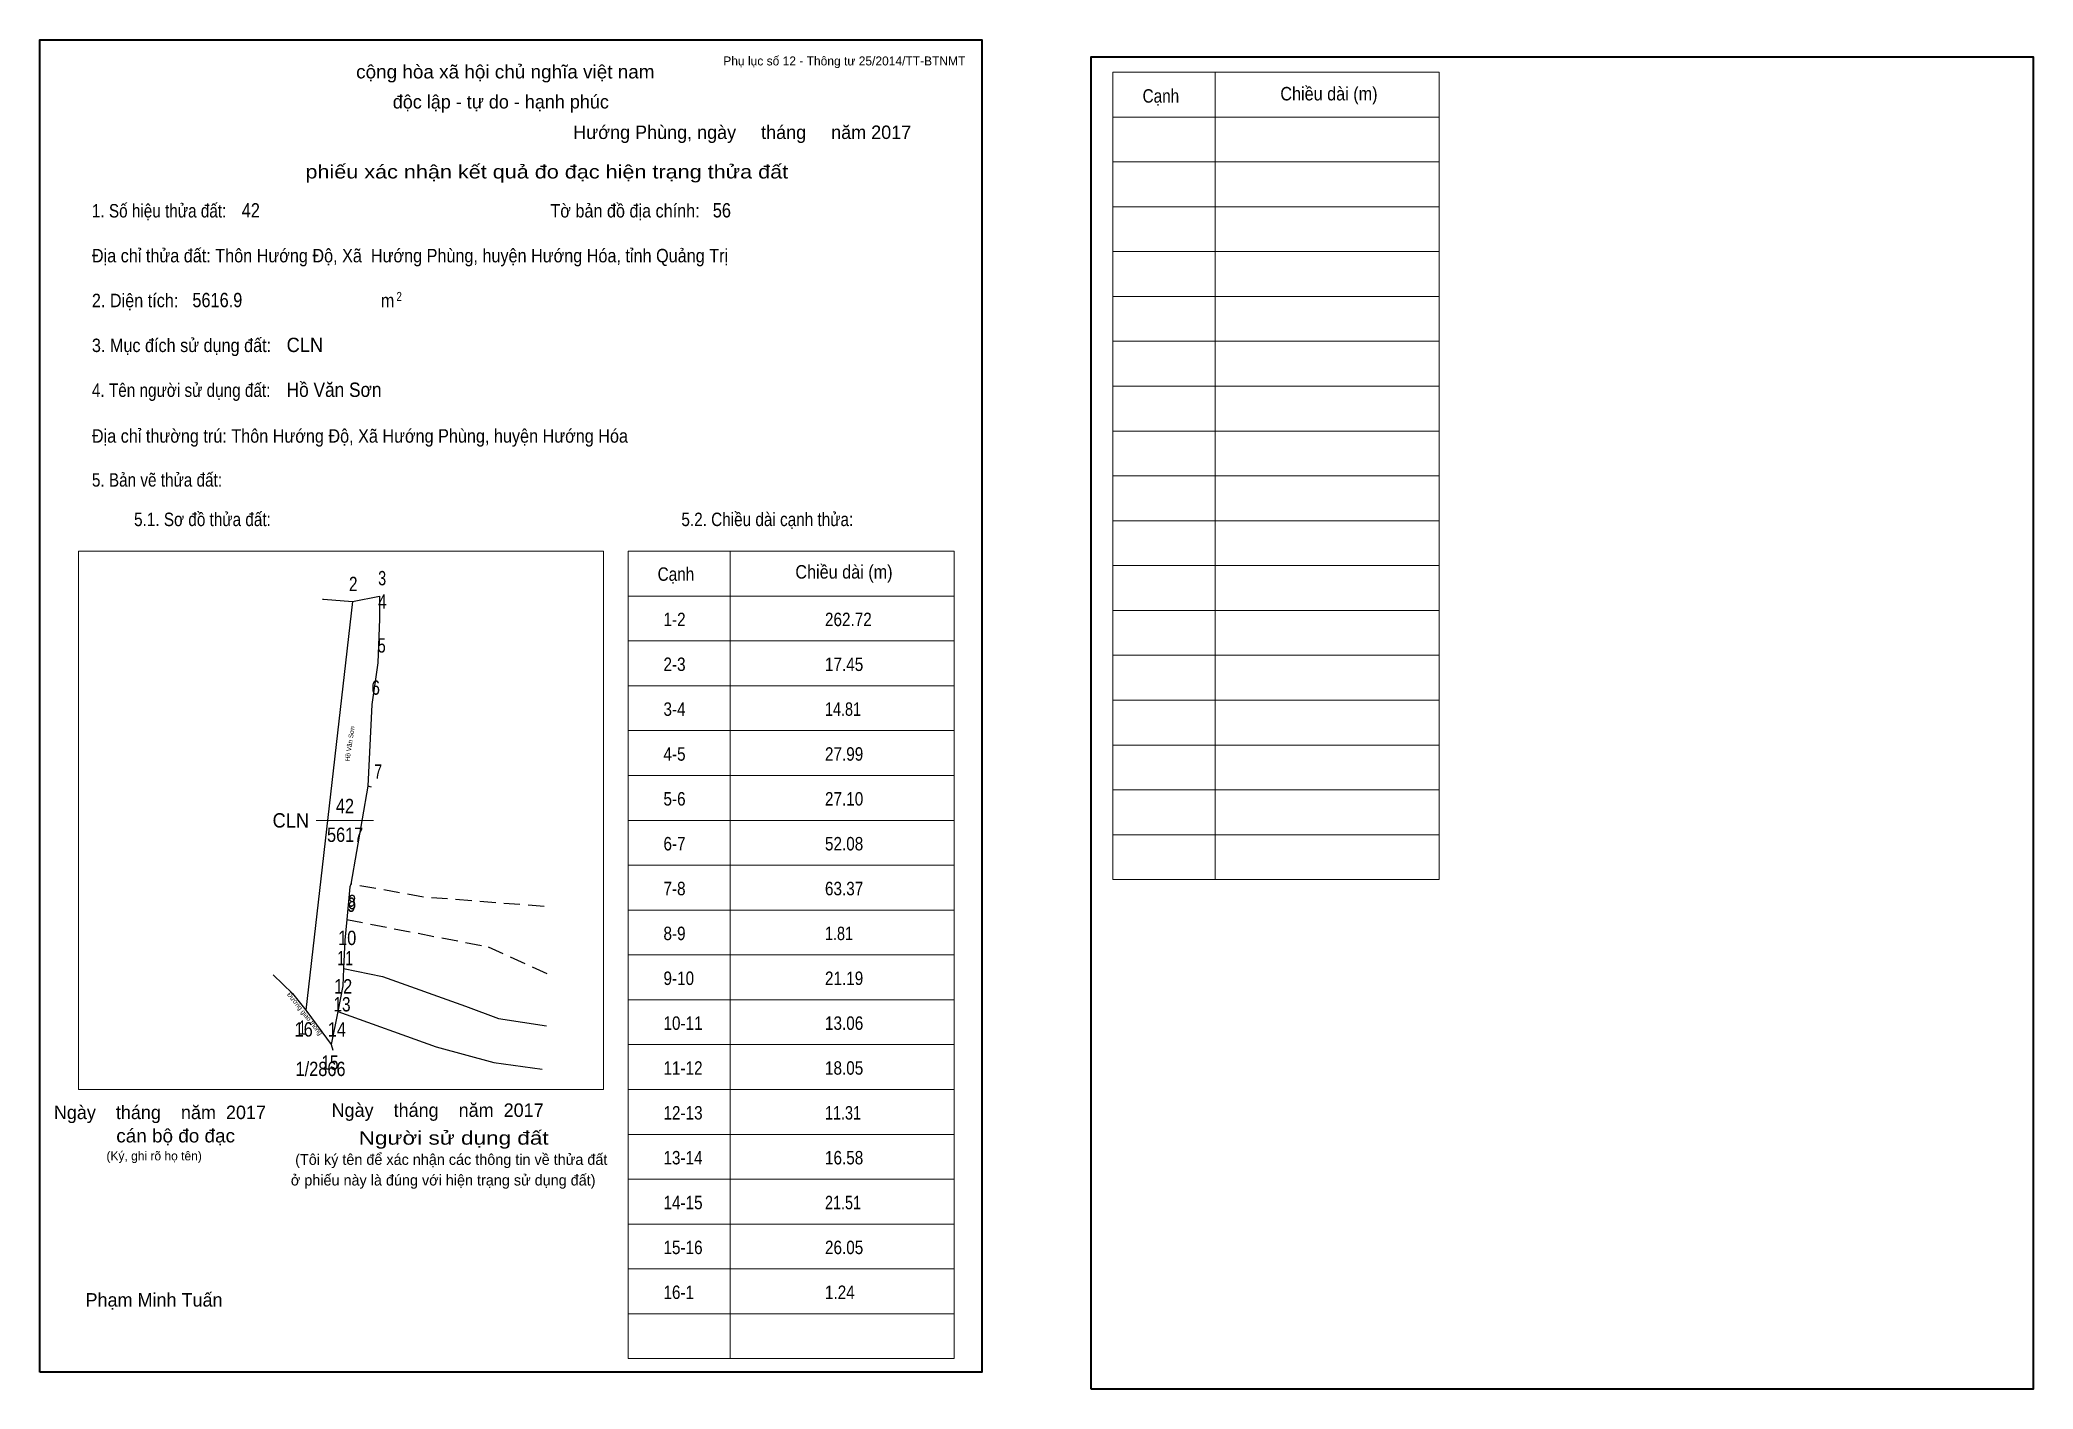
# Model space of a CAD drawing. Header units: centimetres. Extents: x 0 to 44.4, y -0.4 to 29.7.
import ezdxf
from ezdxf.enums import TextEntityAlignment as Align

# ---------------------------------------------------------------- set-up
doc = ezdxf.new("R2010")
doc.units = ezdxf.units.CM
doc.header["$LTSCALE"] = 0.12
doc.linetypes.add('MEDIUM_DASHED', pattern=[4.5, 3, -1.5])
for name, color, linetype in [('2', 7, 'Continuous'), ('30', 7, 'Continuous'), ('32', 7, 'Continuous'), ('34', 7, 'Continuous')]:
    doc.layers.add(name, color=color, linetype=linetype)
for name, color, linetype, lineweight in [('33', 7, 'Continuous', 13), ('6', 7, 'Continuous', 25), ('63', 7, 'Continuous', 13)]:
    doc.layers.add(name, color=color, linetype=linetype, lineweight=lineweight)

msp = doc.modelspace()

# ---------------------------------------------------------------- linework, layer by layer
at = {"layer": '33'}
msp.add_line((6.16, 12.3), (7.44, 12.3), dxfattribs=at)
at = {"layer": '6'}
for p, q in [((6.97, 17.18), (5.93, 8.07)), ((7.39, 13.04), (7.31, 13.06)), ((6.49, 7.3), (6.53, 7.18))]:
    msp.add_line(p, q, dxfattribs=at)
for points in [[(6.3, 17.23), (6.32, 17.23), (6.97, 17.18)], [(6.97, 17.18), (7.57, 17.3), (7.57, 16.79), (7.53, 15.81), (7.4, 14.88), (7.31, 13.06)], [(7.31, 13.06), (6.93, 10.88), (6.91, 10.82), (6.84, 10.09), (6.8, 9.63), (6.77, 9), (6.75, 8.61), (6.64, 8.04), (6.49, 7.3)], [(6.77, 9), (7.64, 8.82), (9.49, 8.16), (10.22, 7.88), (11.29, 7.72)], [(5.2, 8.86), (5.63, 8.44), (5.93, 8.07)], [(5.93, 8.07), (5.95, 8.04), (6.49, 7.3)], [(6.64, 8.04), (8.83, 7.25), (10.12, 6.9), (11.2, 6.75)]]:
    msp.add_lwpolyline(points, dxfattribs=at)
at = {"layer": '6', "linetype": 'MEDIUM_DASHED'}
for points in [[(11.24, 10.38), (8.55, 10.59), (6.93, 10.88)], [(6.84, 10.09), (9.99, 9.48), (11.31, 8.88)]]:
    msp.add_lwpolyline(points, dxfattribs=at)
at = {"layer": '63'}
for p, q in [((23.92, 28.98), (31.19, 28.98)), ((23.92, 10.98), (23.92, 28.98)), ((26.2, 10.98), (26.2, 28.98)), ((31.19, 10.98), (31.19, 28.98)), ((23.92, 27.98), (31.19, 27.98)), ((23.92, 26.98), (31.19, 26.98)), ((23.92, 25.98), (31.19, 25.98)), ((23.92, 24.98), (31.19, 24.98)), ((23.92, 23.98), (31.19, 23.98)), ((23.92, 22.98), (31.19, 22.98)), ((23.92, 21.98), (31.19, 21.98)), ((23.92, 20.98), (31.19, 20.98)), ((23.92, 19.98), (31.19, 19.98)), ((23.92, 18.98), (31.19, 18.98)), ((0.86, 18.3), (12.56, 18.3)), ((0.86, 6.3), (0.86, 18.3)), ((12.56, 6.3), (12.56, 18.3)), ((13.11, 18.3), (20.38, 18.3)), ((13.11, 0.3), (13.11, 18.3)), ((15.39, 0.3), (15.39, 18.3)), ((20.38, 0.3), (20.38, 18.3)), ((23.92, 17.98), (31.19, 17.98)), ((13.11, 17.3), (20.38, 17.3)), ((23.92, 16.98), (31.19, 16.98)), ((13.11, 16.3), (20.38, 16.3)), ((23.92, 15.98), (31.19, 15.98)), ((13.11, 15.3), (20.38, 15.3)), ((23.92, 14.98), (31.19, 14.98)), ((13.11, 14.3), (20.38, 14.3)), ((23.92, 13.98), (31.19, 13.98)), ((13.11, 13.3), (20.38, 13.3)), ((23.92, 12.98), (31.19, 12.98)), ((13.11, 12.3), (20.38, 12.3)), ((23.92, 11.98), (31.19, 11.98)), ((13.11, 11.3), (20.38, 11.3)), ((23.92, 10.98), (31.19, 10.98)), ((13.11, 10.3), (20.38, 10.3)), ((13.11, 9.3), (20.38, 9.3)), ((13.11, 8.3), (20.38, 8.3)), ((13.11, 7.3), (20.38, 7.3)), ((0.86, 6.3), (12.56, 6.3)), ((13.11, 6.3), (20.38, 6.3)), ((13.11, 5.3), (20.38, 5.3)), ((13.11, 4.3), (20.38, 4.3)), ((13.11, 3.3), (20.38, 3.3)), ((13.11, 2.3), (20.38, 2.3)), ((13.11, 1.3), (20.38, 1.3)), ((13.11, 0.3), (20.38, 0.3))]:
    msp.add_line(p, q, dxfattribs=at)
at = {"layer": '63', "lineweight": 35}
for points in [[(0, 0), (0, 29.7), (21, 29.7), (21, 0)], [(23.43, -0.38), (23.43, 29.32), (44.43, 29.32), (44.43, -0.38)]]:
    msp.add_lwpolyline(points, close=True, dxfattribs=at)

# ---------------------------------------------------------------- texts
at = {"layer": '2', "width": 0.9}
msp.add_text('Hồ Văn Sơn', height=0.1046, rotation=81.469, dxfattribs=at).set_placement((6.96, 14.002), align=Align.CENTER)
at = {"layer": '2'}
msp.add_text('Đường giao thông', height=0.1046, rotation=308.38, dxfattribs=at).set_placement((5.867, 7.957), align=Align.CENTER)
at = {"layer": '30'}
for s, height, width, p in [('1-2', 0.3, 0.85, (13.9, 16.63)), ('262.72', 0.3, 0.85, (17.5, 16.63)), ('2-3', 0.3, 0.85, (13.9, 15.63)), ('17.45', 0.3, 0.85, (17.5, 15.63)), ('3-4', 0.3, 0.85, (13.9, 14.63)), ('14.81', 0.3, 0.8, (17.5, 14.63)), ('4-5', 0.3, 0.85, (13.9, 13.63)), ('27.99', 0.3, 0.85, (17.5, 13.63)), ('5-6', 0.3, 0.85, (13.9, 12.63)), ('27.10', 0.3, 0.85, (17.5, 12.63)), ('6-7', 0.3, 0.85, (13.9, 11.63)), ('52.08', 0.3, 0.85, (17.5, 11.63)), ('7-8', 0.3, 0.85, (13.9, 10.63)), ('63.37', 0.3, 0.85, (17.5, 10.63)), ('8-9', 0.3, 0.85, (13.9, 9.63)), ('1.81', 0.3, 0.8, (17.5, 9.63)), ('9-10', 0.3, 0.85, (13.9, 8.63)), ('21.19', 0.3, 0.85, (17.5, 8.63)), ('10-11', 0.3, 0.85, (13.9, 7.63)), ('13.06', 0.3, 0.85, (17.5, 7.63)), ('1/2866', 0.32, 0.85, (5.7, 6.6)), ('11-12', 0.3, 0.85, (13.9, 6.63)), ('18.05', 0.3, 0.85, (17.5, 6.63)), ('12-13', 0.3, 0.85, (13.9, 5.63)), ('11.31', 0.3, 0.8, (17.5, 5.63)), ('13-14', 0.3, 0.85, (13.9, 4.63)), ('16.58', 0.3, 0.85, (17.5, 4.63)), ('14-15', 0.3, 0.85, (13.9, 3.63)), ('21.51', 0.3, 0.8, (17.5, 3.63)), ('15-16', 0.3, 0.85, (13.9, 2.63)), ('26.05', 0.3, 0.85, (17.5, 2.63)), ('16-1', 0.3, 0.85, (13.9, 1.63)), ('1.24', 0.3, 0.85, (17.5, 1.63))]:
    msp.add_text(s, height=height, dxfattribs=dict(at, width=width)).set_placement(p)
at = {"layer": '32'}
for s, width, p in [('3', 0.75, (7.63, 17.54)), ('2', 0.8, (6.985, 17.41)), ('4', 0.8, (7.635, 17.02)), ('5', 0.75, (7.62, 16.04)), ('6', 0.8, (7.485, 15.1)), ('7', 0.75, (7.54, 13.23)), ('9', 0.8, (6.945, 10.26)), ('8', 0.75, (6.96, 10.32)), ('10', 0.85, (6.85, 9.52)), ('11', 0.75, (6.805, 9.07)), ('12', 0.85, (6.76, 8.44)), ('13', 0.8, (6.735, 8.04)), ('16', 0.85, (5.88, 7.48)), ('1', 0.65, (5.85, 7.52)), ('14', 0.85, (6.62, 7.48)), ('15', 0.8, (6.465, 6.74))]:
    msp.add_text(s, height=0.32, dxfattribs=dict(at, width=width)).set_placement(p, align=Align.CENTER)
at = {"layer": '33', "width": 0.95}
msp.add_text('CLN', height=0.32, dxfattribs=at).set_placement((6, 12.14), align=Align.RIGHT)
at = {"layer": '33', "width": 0.85}
for s, p in [('42', (6.8, 12.46)), ('5617', (6.805, 11.82))]:
    msp.add_text(s, height=0.32, dxfattribs=at).set_placement(p, align=Align.CENTER)
at = {"layer": '34'}
for s, width, p in [('42', 0.85, (4.5, 25.74)), ('56', 0.85, (15, 25.74)), ('5616.9', 0.85, (3.4, 23.74)), ('CLN', 0.95, (5.5, 22.74)), ('Hồ Văn Sơn', 0.9, (5.5, 21.74))]:
    msp.add_text(s, height=0.32, dxfattribs=dict(at, width=width)).set_placement(p)
at = {"layer": '63'}
for s, height, p in [('Phụ lục số 12 - Thông tư 25/2014/TT-BTNMT', 0.2, (20.63, 29.13)), ('Ngày    tháng    năm  2017', 0.3, (5.04, 5.64)), ('Ngày    tháng    năm  2017', 0.3, (11.23, 5.69)), ('(Ký, ghi rõ họ tên)', 0.2, (3.61, 4.72))]:
    msp.add_text(s, height=height, dxfattribs=at).set_placement(p, align=Align.RIGHT)
at = {"layer": '63', "width": 1.05}
msp.add_text('cộng hòa xã hội chủ nghĩa việt nam', height=0.3, dxfattribs=at).set_placement((10.375, 28.84), align=Align.CENTER)
at = {"layer": '63'}
for s, height, p in [('độc lập - tự do - hạnh phúc', 0.3, (10.275, 28.17)), ('Hướng Phùng, ngày     tháng     năm 2017', 0.3, (15.655, 27.49)), ('(Tôi ký tên để xác nhận các thông tin về thửa đất ', 0.24, (9.215, 4.62)), ('ở phiếu này là đúng với hiện trạng sử dụng đất)', 0.24, (8.99, 4.16)), ('Phạm Minh Tuấn', 0.3, (2.545, 1.46))]:
    msp.add_text(s, height=height, dxfattribs=at).set_placement(p, align=Align.CENTER)
for s, height, width, p in [('Cạnh', 0.3, 0.85, (24.58, 28.3)), ('Chiều dài (m)', 0.3, 0.9, (27.65, 28.35)), ('1. Số hiệu thửa đất:', 0.3, 0.85, (1.16, 25.74)), ('Tờ bản đồ địa chính:', 0.3, 0.9, (11.38, 25.74)), ('Địa chỉ thửa đất: Thôn Hướng Độ, Xã  Hướng Phùng, huyện Hướng Hóa, tỉnh Quảng Trị', 0.3, 0.9, (1.16, 24.74)), ('2. Diện tích:', 0.3, 0.9, (1.16, 23.74)), ('2', 0.2, 0.8, (7.95, 23.88)), ('m', 0.3, 0.9, (7.6, 23.74)), ('3. Mục đích sử dụng đất:', 0.3, 0.9, (1.16, 22.74)), ('4. Tên người sử dụng đất:', 0.3, 0.85, (1.16, 21.74)), ('Địa chỉ thường trú: Thôn Hướng Độ, Xã Hướng Phùng, huyện Hướng Hóa', 0.3, 0.9, (1.16, 20.72)), ('5. Bản vẽ thửa đất:', 0.3, 0.85, (1.16, 19.74)), ('5.1. Sơ đồ thửa đất:', 0.3, 0.85, (2.1, 18.86)), ('5.2. Chiều dài cạnh thửa:', 0.3, 0.85, (14.3, 18.86)), ('Cạnh', 0.3, 0.85, (13.77, 17.64)), ('Chiều dài (m)', 0.3, 0.9, (16.84, 17.69))]:
    msp.add_text(s, height=height, dxfattribs=dict(at, width=width)).set_placement(p)
for s, width, p in [('phiếu xác nhận kết quả đo đạc hiện trạng thửa đất', 1.2, (16.68, 26.61)), ('cán bộ đo đạc', 1.05, (4.35, 5.12)), ('Người sử dụng đất', 1.25, (11.34, 5.07))]:
    msp.add_text(s, height=0.3, dxfattribs=dict(at, width=width)).set_placement(p, align=Align.RIGHT)

doc.saveas('drawing.dxf')
